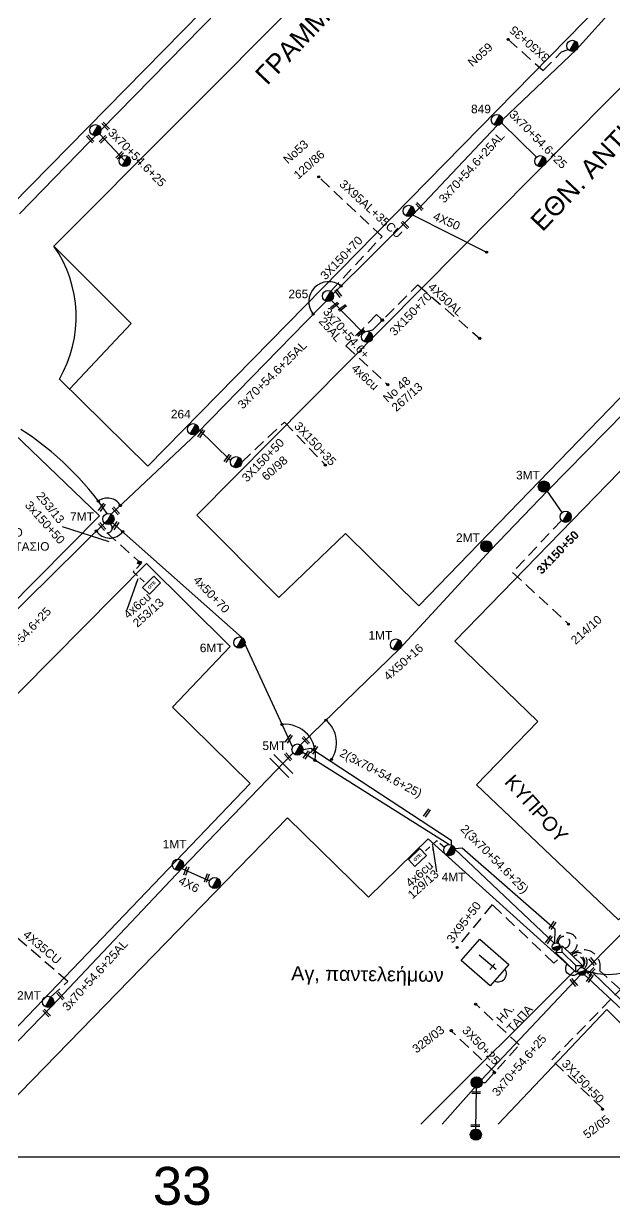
# Model space of a CAD drawing. Header units: millimetres. Extents: x -2449 to 9266, y 48 to 3905.
# Drawn here: x 7373.2 to 7498, y 2883.4 to 3132.8 of the extents above; entities that cross this region are included whole.
import ezdxf

# ---------------------------------------------------------------- set-up
doc = ezdxf.new("R2010")
doc.units = ezdxf.units.MM
doc.linetypes.add('DASHED', pattern=[19.05, 12.7, -6.35])
for name, color, linetype in [('Pillar OTE', 7, 'Continuous'), ('Άγνωστα', 7, 'Continuous'), ('Επιγραφές - Σχήματα', 7, 'Continuous'), ('Καλώδια ΧΤ   3x150+70 XLPE', 7, 'DASHED'), ('Καλώδια ΧΤ   3x150AL+50CU', 7, 'DASHED'), ('Καλώδια ΧΤ   3x150AL+50XLPE', 7, 'DASHED'), ('Καλώδια ΧΤ   4x6CU', 7, 'DASHED'), ('Μηχανική τομή', 7, 'Continuous'), ('Στύλος Ξύλινος', 7, 'Continuous'), ('Στύλος Ξύλινος @ 1', 7, 'Continuous'), ('Στύλος ΦΜ', 7, 'Continuous'), ('Στύλος ΦΜ @ 1', 7, 'Continuous'), ('Συνδέσεις', 7, 'Continuous'), ('Συνεστραμμένα ΧΤ   3x70+54.6+25 AL', 7, 'SYN_LINE'), ('Τομή', 7, 'Continuous'), ('Υποσταθμός εναέριος 2 στύλων', 7, 'Continuous'), ('Υποσταθμός πόλεως', 7, 'Continuous'), ('Υπόβαθρο ΔΕΗ', 7, 'Continuous'), ('Υπόγεια καλώδια Δικτύου ΧΤ και Παρ. ΧΤ X-95  (3X95AL +35CU  XLPE)', 7, 'DASHED'), ('Υπόγεια καλώδια Παροχών ΧΤ   4x50AL', 7, 'DASHED'), ('Υπόγεια καλώδια Παροχών ΧΤ   4x6', 7, 'DASHED')]:
    doc.layers.add(name, color=color, linetype=linetype)
doc.styles.add('arial', font='arial.ttf')
doc.styles.get("Standard").update_dxf_attribs({"font": 'arial.ttf'})
doc.linetypes.add('SYN_LINE', pattern='A,0.5,-0.0001,["/\\/\\/\\/",Standard,S=0.1,R=0,X=0,Y=-0.05],-0.25', length=0.7501)
doc.dimstyles.new('ISO-25', dxfattribs={"dimtxt": 2.5, "dimasz": 2.5, "dimexe": 1.25, "dimexo": 0.625, "dimtad": 1, "dimtxsty": 'Standard', "dimcen": 2.5, "dimadec": 0, "dimazin": 0, "dimtfac": 1, "dimtmove": 0, "dimatfit": 3, "dimfxl": 0, "dimarcsym": 0})

# ---------------------------------------------------------------- blocks, each defined once
blk = doc.blocks.new('ΥΠΑΡΧΩΝ ΤΣΙΜΕΝΤΕΝΙΟΣ ΣΤΥΛΟΣ')
at = {"layer": 'Στύλος ΦΜ'}
blk.add_hatch(color=7, dxfattribs=at).paths.add_polyline_path([(-1.29, -2.28, 0.574793), (2.62, 0, 0.268822), (1.3, 2.27)])
at = {"layer": 'Στύλος ΦΜ', "color": 7}
blk.add_line((-1.29, -2.28), (1.3, 2.27), dxfattribs=at)
blk.add_circle((0, 0), 2.62, dxfattribs=at)
at = {"layer": 'Στύλος ΦΜ', "flags": 4}
for tag, p in [('ΑΡΙΘΜΟΣ', (-4.68, 8.05)), ('ΤΥΠΟΣ', (-4.91, 3.03))]:
    blk.add_attdef(tag, p, '', height=4, dxfattribs=at)
blk = doc.blocks.new('ΥΠΑΡΧΩΝ ΞΥΛΙΝΟΣ ΣΤΥΛΟΣ')
at = {"layer": 'Στύλος Ξύλινος'}
h = blk.add_hatch(color=7, dxfattribs=at)
h.paths.add_polyline_path([(-2.62, 0, 0.270008), (-1.29, -2.28), (1.3, 2.27, 0.576266)])
h.paths.add_polyline_path([(-1.29, -2.28, 0.574793), (2.62, 0, 0.268822), (1.3, 2.27)])
at = {"layer": 'Στύλος Ξύλινος', "color": 7}
blk.add_line((-1.29, -2.28), (1.3, 2.27), dxfattribs=at)
blk.add_circle((0, 0), 2.62, dxfattribs=at)
at = {"layer": 'Στύλος Ξύλινος', "flags": 4}
for tag, p in [('ΑΡΙΘΜΟΣ', (-4.91, 8.6)), ('ΤΥΠΟΣ', (-4.85, 3.39))]:
    blk.add_attdef(tag, p, '', height=4, dxfattribs=at)
blk = doc.blocks.new('ΥΠΟΣΤΑΘΜΟΣ ΕΝΑΕΡΙΟΣ ΕΠΙ 2 ΣΤΥΛΩΝ')
at = {"layer": 'Υποσταθμός εναέριος 2 στύλων', "linetype": 'Continuous'}
for points in [[(-11.97, -2.11, 0.574793), (-8.45, -0.07, 0.268822), (-9.64, 1.98)], [(9.68, -2.15, 0.574793), (13.19, -0.1, 0.268822), (12.01, 1.95)]]:
    blk.add_hatch(color=256, dxfattribs=at).paths.add_polyline_path(points)
for p, q in [((-11.97, -2.11), (-9.64, 1.98)), ((9.68, -2.15), (12.01, 1.95))]:
    blk.add_line(p, q, dxfattribs=at)
for centre in [(-10.81, -0.07), (10.84, -0.1)]:
    blk.add_circle(centre, 2.36, dxfattribs=at)
at = {"layer": 'Υποσταθμός πόλεως', "linetype": 'Continuous', "ltscale": 40}
blk.add_lwpolyline([(-8.57, 2.82), (8.57, 2.82), (8.57, -2.82), (-8.57, -2.82)], close=True, dxfattribs=at)
for points in [[(-5.75, 0), (-8.57, 2.82)], [(-8.57, -2.82), (-5.75, 0)], [(-5.75, 0), (5.75, 0)], [(5.75, 0), (8.57, 2.82)], [(8.57, -2.82), (5.75, 0)]]:
    blk.add_lwpolyline(points, dxfattribs=at)
at = {"layer": 'Υποσταθμός εναέριος 2 στύλων', "ltscale": 40, "flags": 1}
for tag, p in [('ΜΕΤΑΣΧΗΜΑΤΙΣΜΟΣ', (14.09, 2.51)), ('ΙΣΧΥΣ', (14.07, -0.28)), ('ΑΡΙΘΜΟΣ', (14.19, -3))]:
    blk.add_attdef(tag, p, '', height=1.8, dxfattribs=at)
blk = doc.blocks.new('ΜΗΧΑΝΙΚΗ ΤΟΜΗ')
at = {"layer": 'Μηχανική τομή', "ltscale": 40}
for p, q in [((-1.89, 0.78), (1.89, 0.78)), ((1.89, 0), (-1.89, 0))]:
    blk.add_line(p, q, dxfattribs=at)
blk = doc.blocks.new('_ΣΥΝΔΕΣΗ')
at = {"layer": 'Συνδέσεις', "linetype": 'SYN_LINE', "ltscale": 40}
blk.add_hatch(color=256, dxfattribs=at).paths.add_polyline_path([(0.5, -0.01, 1), (-0.5, -0.01, 1)])
at = {"layer": 'Συνδέσεις'}
blk.add_circle((0, -0.01), 0.5, dxfattribs=at)
blk = doc.blocks.new('ΤΟΜΗ')
at = {"layer": 'Τομή', "ltscale": 40}
for p, q in [((-5.68, 0), (5.68, 0)), ((5.68, -2.33), (-5.68, -2.33))]:
    blk.add_line(p, q, dxfattribs=at)
blk = doc.blocks.new('PILLAR ΟΤΕ')
at = {"layer": 'Pillar OTE', "ltscale": 40}
blk.add_lwpolyline([(-3.31, 2.02), (3.39, 2.02), (3.39, -1.99), (-3.31, -1.99)], close=True, dxfattribs=at)
at = {"layer": 'Pillar OTE', "insert": (-1.81, 0.71), "char_height": 1.3575, "width": 109.961, "attachment_point": 1}
blk.add_mtext('{\\fArial|b1|i0|c161|p34;OTE}', dxfattribs=at)
blk = doc.blocks.new('TSONTA XT1')
at = {"ltscale": 40}
h = blk.add_hatch(color=256, dxfattribs=at)
h.dxf.hatch_style = 1
h.paths.add_polyline_path([(595.96, 2487.66), (597.07, 2488.77), (595.96, 2489.87), (594.85, 2488.77)])
blk.add_lwpolyline([(594.85, 2488.77), (595.96, 2489.87), (597.07, 2488.77), (595.96, 2487.66)], close=True, dxfattribs=at)

msp = doc.modelspace()

# ---------------------------------------------------------------- linework, layer by layer
at = {"layer": 'Άγνωστα', "color": 62, "linetype": 'DASHED', "ltscale": 0.2}
for points in [[(7475.59, 3129.46), (7482.96, 3122.87), (7486.82, 3126.8), (7488.25, 3127.35)], [(7419.27, 3040.23), (7428.29, 3048.7)], [(7428.29, 3048.7), (7437.02, 3039.56)]]:
    msp.add_lwpolyline(points, dxfattribs=at)
at = {"layer": 'Άγνωστα', "color": 62, "linetype": 'Continuous', "ltscale": 20}
msp.add_lwpolyline([(7431.71, 2980.56), (7452.68, 3000.89), (7471.85, 3021.68), (7483.97, 3034.27), (7508.3, 3058.98), (7534.63, 3086.82), (7561.56, 3116.07)], dxfattribs=at)
at = {"layer": 'Άγνωστα', "color": 62, "linetype": 'SYN_LINE', "ltscale": 20}
msp.add_lwpolyline([(7455.38, 3092.41), (7471.02, 3084.56)], dxfattribs=at)
at = {"layer": 'Άγνωστα', "color": 62, "linetype": 'SYN_LINE', "ltscale": 10}
msp.add_lwpolyline([(7410.17, 3047.18), (7416.92, 3040.59)], dxfattribs=at)
at = {"layer": 'Άγνωστα', "color": 62, "linetype": 'SYN_LINE', "ltscale": 8}
msp.add_lwpolyline([(7483.12, 3035.09), (7486.94, 3029.59)], dxfattribs=at)
at = {"layer": 'Άγνωστα', "color": 85, "linetype": 'DASHED', "ltscale": 0.2}
msp.add_lwpolyline([(7486.84, 3027.94), (7476.5, 3016.97), (7488.42, 3006)], dxfattribs=at)
at = {"layer": 'Άγνωστα', "color": 30, "linetype": 'SYN_LINE', "ltscale": 20}
msp.add_lwpolyline([(7430.04, 2980.17), (7419.38, 3003.18), (7391.99, 3027.44)], dxfattribs=at)
at = {"layer": 'Άγνωστα', "color": 6, "linetype": 'DASHED', "ltscale": 0.2}
msp.add_lwpolyline([(7486.03, 2935.19), (7485.26, 2934.52), (7472.19, 2946.86), (7464.75, 2937.8)], dxfattribs=at)
at = {"layer": 'Άγνωστα', "color": 133, "linetype": 'DASHED', "ltscale": 0.2}
msp.add_lwpolyline([(7378.96, 2927.35), (7382.51, 2930.64), (7370.82, 2940.71)], dxfattribs=at)
at = {"layer": 'Άγνωστα', "color": 30, "linetype": 'DASHED', "ltscale": 0.2}
msp.add_lwpolyline([(7486.17, 2938.67), (7486.17, 2938.67, -2.589619), (7487.49, 2937.67)], format="xyb", dxfattribs=at)
at = {"layer": 'Άγνωστα', "color": 151, "linetype": 'DASHED', "ltscale": 0.2}
msp.add_lwpolyline([(7494.93, 2932.89, 0.773771), (7488.98, 2936.23)], format="xyb", dxfattribs=at)
at = {"layer": 'Άγνωστα', "color": 2, "linetype": 'SYN_LINE', "ltscale": 20}
msp.add_lwpolyline([(7490.46, 2932.54, -1.034762), (7488.04, 2934.25)], format="xyb", dxfattribs=at)
at = {"layer": 'Άγνωστα', "color": 151, "linetype": 'DASHED', "ltscale": 0.2}
msp.add_lwpolyline([(7495.5, 2903.8), (7484.79, 2914.09), (7499.28, 2928.9), (7494.93, 2932.89)], dxfattribs=at)
at = {"layer": 'Άγνωστα', "color": 2, "linetype": 'DASHED', "ltscale": 0.2}
for points in [[(7477.9, 2917.23), (7468.65, 2925.92)], [(7472.74, 2911.45), (7463.54, 2920.24)], [(7470.09, 2909.31), (7470.81, 2909.28), (7477.9, 2917.23)]]:
    msp.add_lwpolyline(points, dxfattribs=at)
at = {"layer": 'Άγνωστα', "color": 2, "linetype": 'SYN_LINE', "ltscale": 8}
msp.add_lwpolyline([(7468.75, 2899.48), (7468.89, 2908.14)], dxfattribs=at)
at = {"layer": 'Επιγραφές - Σχήματα'}
msp.add_lwpolyline([(7022.92, 3887.4), (9025.82, 3887.4), (9025.82, 2893.51), (7022.92, 2893.51)], close=True, dxfattribs=at)
at = {"layer": 'Επιγραφές - Σχήματα', "color": 7, "ltscale": 0.15}
for centre, radius, start, end in [((7437.66, 3074.1), 4.22, 51.8999, 218.873), ((7390.91, 3029.44), 3.21, 31.2352, 127.0139), ((7391.39, 3027.62), 3.42, 214.0512, 322.9638)]:
    msp.add_arc(centre, radius, start, end, dxfattribs=at)
at = {"layer": 'Επιγραφές - Σχήματα', "linetype": 'Continuous', "ltscale": 0.2}
for centre, radius, start, end in [((7433, 2981), 6.3, 326.1846, 49.4738), ((7428.42, 2978.46), 6.44, 349.4665, 95.522)]:
    msp.add_arc(centre, radius, start, end, dxfattribs=at)
at = {"layer": 'Καλώδια ΧΤ   3x150+70 XLPE', "color": 62, "ltscale": 0.2}
for points in [[(7438.08, 3076.32), (7448.92, 3087.86)], [(7445.76, 3067.86), (7446.96, 3068.16), (7456.51, 3077.65)]]:
    msp.add_lwpolyline(points, dxfattribs=at)
at = {"layer": 'Καλώδια ΧΤ   3x150AL+50XLPE', "color": 30, "linetype": 'DASHED', "ltscale": 0.2}
msp.add_lwpolyline([(7391.54, 3027.13, -0.763842), (7390.78, 3025.33), (7397.42, 3019.42)], format="xyb", dxfattribs=at)
at = {"layer": 'Καλώδια ΧΤ   4x6CU', "color": 30, "linetype": 'DASHED', "ltscale": 0.1}
msp.add_lwpolyline([(7397.9, 3018.69), (7396.32, 3017.07), (7399.1, 3014.57)], dxfattribs=at)
at = {"layer": 'Καλώδια ΧΤ   4x6CU', "color": 62, "linetype": 'DASHED', "ltscale": 0.1}
msp.add_lwpolyline([(7462.09, 2958.89), (7460.46, 2960.32), (7457.74, 2957.85)], dxfattribs=at)
at = {"layer": 'Συνεστραμμένα ΧΤ   3x70+54.6+25 AL', "color": 62, "ltscale": 15}
msp.add_line((7498.51, 3136.72), (7490.03, 3127.31), dxfattribs=at)
at = {"layer": 'Συνεστραμμένα ΧΤ   3x70+54.6+25 AL', "color": 62, "ltscale": 20}
for p, q in [((7490.03, 3127.31), (7474.36, 3112.45)), ((7474.36, 3112.45), (7455.44, 3092.46)), ((7455.44, 3092.46), (7438.58, 3075.75)), ((7438.58, 3075.75), (7409.84, 3046.36)), ((7409.84, 3046.36), (7391.69, 3029.25))]:
    msp.add_line(p, q, dxfattribs=at)
at = {"layer": 'Συνεστραμμένα ΧΤ   3x70+54.6+25 AL', "color": 62, "ltscale": 10}
msp.add_line((7438.22, 3074.37), (7444.94, 3067.52), dxfattribs=at)
at = {"layer": 'Συνεστραμμένα ΧΤ   3x70+54.6+25 AL', "color": 30, "ltscale": 20}
msp.add_line((7362.61, 3000.08), (7391.11, 3028.22), dxfattribs=at)
at = {"layer": 'Συνεστραμμένα ΧΤ   3x70+54.6+25 AL', "color": 133, "ltscale": 20}
for p, q in [((7430.13, 2978.85), (7406.64, 2954.44)), ((7406.64, 2954.44), (7379.23, 2925.52)), ((7379.23, 2925.52), (7359.74, 2905.48))]:
    msp.add_line(p, q, dxfattribs=at)
at = {"layer": 'Συνεστραμμένα ΧΤ   3x70+54.6+25 AL', "color": 1, "ltscale": 20}
msp.add_line((7491.91, 2933.01), (7520.75, 2962.29), dxfattribs=at)
at = {"layer": 'Συνεστραμμένα ΧΤ   3x70+54.6+25 AL', "color": 85, "ltscale": 20}
msp.add_line((7508.55, 2916.39), (7491.56, 2932.18), dxfattribs=at)
at = {"layer": 'Συνεστραμμένα ΧΤ   3x70+54.6+25 AL', "color": 27, "ltscale": 8}
msp.add_line((7493.39, 2932.49), (7491.73, 2932.52), dxfattribs=at)
at = {"layer": 'Συνεστραμμένα ΧΤ   3x70+54.6+25 AL', "color": 27, "ltscale": 20}
msp.add_line((7508.67, 2917.81), (7493.39, 2932.49), dxfattribs=at)
at = {"layer": 'Συνεστραμμένα ΧΤ   3x70+54.6+25 AL', "color": 5, "linetype": 'SYN_LINE', "ltscale": 20}
msp.add_lwpolyline([(7372.32, 3092.64), (7389.54, 3110.3), (7414.42, 3135.71), (7429.72, 3151.32), (7463.57, 3185.12), (7475.58, 3199.27)], dxfattribs=at)
at = {"layer": 'Συνεστραμμένα ΧΤ   3x70+54.6+25 AL', "linetype": 'SYN_LINE', "ltscale": 10}
msp.add_lwpolyline([(7474.2, 3111.85), (7481.53, 3104.59)], dxfattribs=at)
at = {"layer": 'Συνεστραμμένα ΧΤ   3x70+54.6+25 AL', "color": 5, "linetype": 'SYN_LINE', "ltscale": 8}
msp.add_lwpolyline([(7389.22, 3109.5), (7394.56, 3103.8)], dxfattribs=at)
at = {"layer": 'Συνεστραμμένα ΧΤ   3x70+54.6+25 AL', "color": 30, "linetype": 'SYN_LINE', "ltscale": 20}
for points in [[(7463.05, 2959.57), (7432.08, 2978.99)], [(7485.28, 2938.68), (7464.34, 2958.58)]]:
    msp.add_lwpolyline(points, dxfattribs=at)
at = {"layer": 'Συνεστραμμένα ΧΤ   3x70+54.6+25 AL', "color": 62, "linetype": 'SYN_LINE', "ltscale": 20}
for points in [[(7432.24, 2979.58), (7433.91, 2979.89), (7463.53, 2960.42), (7463.51, 2959.49)], [(7464.29, 2958.72), (7465.85, 2958.84), (7485.47, 2941.74), (7485.39, 2938.74)]]:
    msp.add_lwpolyline(points, dxfattribs=at)
at = {"layer": 'Συνεστραμμένα ΧΤ   3x70+54.6+25 AL', "color": 62, "linetype": 'DASHED', "ltscale": 0.2}
msp.add_lwpolyline([(7485.81, 2938.8, -1.923555), (7488.63, 2936.57)], format="xyb", dxfattribs=at)
at = {"layer": 'Συνεστραμμένα ΧΤ   3x70+54.6+25 AL', "color": 2, "linetype": 'SYN_LINE', "ltscale": 20}
msp.add_lwpolyline([(7490.84, 2932.03), (7469.94, 2909.89), (7461.65, 2900.53)], dxfattribs=at)
at = {"layer": 'Συνεστραμμένα ΧΤ   3x70+54.6+25 AL', "color": 62, "ltscale": 20}
msp.add_arc((7338.6, 2994.01), 63.09, 34.088, 57.399, dxfattribs=at)
at = {"layer": 'Συνεστραμμένα ΧΤ   3x70+54.6+25 AL', "color": 1, "linetype": 'DASHED', "ltscale": 0.2}
msp.add_arc((7490.32, 2934.76), 1.95, 314.2865, 132.1099, dxfattribs=at)
at = {"layer": 'Συνεστραμμένα ΧΤ   3x70+54.6+25 AL', "color": 27, "linetype": 'DASHED', "ltscale": 0.2}
msp.add_arc((7490.31, 2934.73), 1.47, 307.341, 130.1148, dxfattribs=at)
at = {"layer": 'Συνεστραμμένα ΧΤ   3x70+54.6+25 AL', "color": 85, "linetype": 'DASHED', "ltscale": 0.2}
msp.add_arc((7490.29, 2934.53), 1.32, 313.5202, 123.6199, dxfattribs=at)
at = {"layer": 'Συνεστραμμένα ΧΤ   3x70+54.6+25 AL', "ltscale": 5}
msp.add_arc((7496.73, 2945.8), 13.67, 249.3271, 305.0121, dxfattribs=at)
at = {"layer": 'Υπόβαθρο ΔΕΗ'}
for p, q in [((7469.48, 2936.28), (7473.02, 2933.23)), ((7471.7, 2933.18), (7472.78, 2934.34))]:
    msp.add_line(p, q, dxfattribs=at)
for points in [[(7341.59, 3094.72), (7323.17, 3112.42), (7442.68, 3233.29), (7475.16, 3200.76), (7370.66, 3094.48, 0.339605), (7341.59, 3094.72, -4.737936)], [(7379.59, 3085.85), (7484.74, 3191.18), (7517.56, 3159.7), (7399.44, 3039.39), (7380.75, 3057.74, 0.290879), (7379.59, 3085.85, -0.59085)], [(7236.27, 2940.55), (7244.75, 2931.98), (7246.08, 2929.62), (7252.41, 2923.72, 0.393615), (7257.3, 2923.72, -0.208693), (7280.26, 2935.25), (7281.52, 2935.25, 0.035562), (7297.51, 2936.39), (7389.22, 3028.9), (7365.77, 3051.32, -0.15492), (7345.75, 3051.52), (7236.27, 2940.55)]]:
    msp.add_lwpolyline(points, format="xyb", dxfattribs=at)
for points in [[(7441.17, 3025.2), (7456.71, 3009.93), (7560.47, 3116.95), (7528.39, 3148.62), (7409.8, 3029.05), (7427.11, 3011.66), (7441.17, 3025.2)], [(7382.9, 3055.63), (7395.9, 3069.53), (7379.59, 3085.85)], [(7316.42, 2900.53), (7336.7, 2921.65), (7319.6, 2938.66), (7399.14, 3018.83)], [(7399.14, 3018.83), (7416.8, 3001.31), (7404.63, 2988.54), (7421.05, 2972.44), (7352.13, 2900.53)], [(7362.13, 2896.62), (7428.98, 2965.13), (7446.09, 2948.43), (7458.7, 2960.73), (7489.58, 2932.86), (7457.11, 2900.53)], [(7473.43, 2900.53), (7496.42, 2924.72), (7520.74, 2900.53)]]:
    msp.add_lwpolyline(points, dxfattribs=at)
at = {"layer": 'Υπόβαθρο ΔΕΗ', "ltscale": 20}
msp.add_lwpolyline([(7568.57, 3109.54), (7616.08, 3063.21), (7498.89, 2943.62), (7468.91, 2972.12), (7481.82, 2985.48), (7464.33, 3002.46), (7568.57, 3109.54)], dxfattribs=at)
at = {"layer": 'Υπόβαθρο ΔΕΗ'}
msp.add_lwpolyline([(7465.62, 2935.08), (7469.56, 2939.58), (7475.71, 2934.21), (7471.77, 2929.71)], close=True, dxfattribs=at)
msp.add_arc((7473.51, 2932.26), 1.7, 241.5536, 36.2131, dxfattribs=at)
at = {"layer": 'Υπόγεια καλώδια Δικτύου ΧΤ και Παρ. ΧΤ X-95  (3X95AL +35CU  XLPE)', "color": 62, "linetype": 'DASHED', "ltscale": 0.2}
msp.add_lwpolyline([(7448.92, 3087.86), (7435.54, 3100.43)], dxfattribs=at)
at = {"layer": 'Υπόγεια καλώδια Παροχών ΧΤ   4x50AL', "color": 62, "linetype": 'DASHED', "ltscale": 0.2}
msp.add_lwpolyline([(7456.51, 3077.65), (7469.57, 3066.35)], dxfattribs=at)
at = {"layer": 'Υπόγεια καλώδια Παροχών ΧΤ   4x6', "color": 62, "linetype": 'DASHED', "ltscale": 0.2}
msp.add_lwpolyline([(7448.8, 3070.44), (7447.79, 3071.39), (7441.3, 3064.78), (7449.87, 3056.83)], dxfattribs=at)
at = {"layer": 'Υπόγεια καλώδια Παροχών ΧΤ   4x6', "color": 133, "linetype": 'SYN_LINE', "ltscale": 8}
msp.add_lwpolyline([(7406.64, 2954.44), (7412.5, 2951.89)], dxfattribs=at)

# ---------------------------------------------------------------- block references
at = {"layer": 'Pillar OTE', "xscale": 0.5, "yscale": 0.5, "zscale": 0.5}
for p, rotation in [((7400.22, 3014.26), 45.22428664502361), ((7456.38, 2956.76), 43.71071761411115)]:
    msp.add_blockref('PILLAR ΟΤΕ', p, dxfattribs=dict(at, rotation=rotation))
at = {"layer": 'Μηχανική τομή'}
for p, xscale, yscale, zscale, rotation in [((7390.67, 3111.26), 0.4999999999999994, 0.4999999999999994, 0.4999999999999994, 132.4503232381856), ((7387.41, 3108.6), 0.4999999999999994, 0.4999999999999994, 0.4999999999999994, 132.4503232381856), ((7389.85, 3108.5), 0.4999999999999862, 0.4999999999999862, 0.4999999999999862, 225.0532650442588), ((7393.37, 3105.11), 0.4999999999999862, 0.4999999999999862, 0.4999999999999862, 225.0532650442588), ((7456.69, 3094.06), 0.499999999999999, 0.499999999999999, 0.499999999999999, 314.1243130515034), ((7453.64, 3090.17), 0.499999999999999, 0.499999999999999, 0.499999999999999, 314.1243130515034), ((7439.81, 3075.98), 0.4999999999999993, 0.4999999999999993, 0.4999999999999993, 127.5884885117576), ((7439.02, 3073.11), 0.4999999999999995, 0.4999999999999995, 0.4999999999999995, 37.58848851175755), ((7440.67, 3072.64), 0.4999999999999995, 0.4999999999999995, 0.4999999999999995, 37.58848851175755), ((7444.56, 3067.34), 0.4999999999999995, 0.4999999999999995, 0.4999999999999995, 37.58848851175755), ((7410.88, 3046.15), 0.4999999999999764, 0.4999999999999764, 0.4999999999999764, 55.25691153017176), ((7416.44, 3040.95), 0.4999999999999764, 0.4999999999999764, 0.4999999999999764, 55.25691153017176), ((7389.9, 3030.56), 0.4999999999999764, 0.4999999999999764, 0.4999999999999764, 55.25691153017176), ((7392.84, 3030.11), 0.4999999999999994, 0.4999999999999994, 0.4999999999999994, 132.4503232381856), ((7389.91, 3026.8), 0.4999999999999994, 0.4999999999999994, 0.4999999999999994, 132.4503232381856), ((7392.77, 3026.74), 0.4999999999999764, 0.4999999999999764, 0.4999999999999764, 55.25691153017176), ((7429.42, 2981.73), 0.4999999999999764, 0.4999999999999764, 0.4999999999999764, 55.25691153017176), ((7432.94, 2981.64), 0.4999999999999994, 0.4999999999999994, 0.4999999999999994, 132.4503232381856), ((7429.24, 2978.16), 0.4999999999999994, 0.4999999999999994, 0.4999999999999994, 132.4503232381856), ((7433.15, 2978.34), 0.4999999999999764, 0.4999999999999764, 0.4999999999999764, 55.25691153017176), ((7434.75, 2979.41), 0.4999999999999764, 0.4999999999999764, 0.4999999999999764, 55.25691153017176), ((7458.57, 2966.07), 0.4999999999999764, 0.4999999999999764, 0.4999999999999764, 55.25691153017176), ((7407.74, 2953.86), 0.4999999999999786, 0.4999999999999786, 0.4999999999999786, 69.38232387062588), ((7412.08, 2952.39), 0.4999999999999786, 0.4999999999999786, 0.4999999999999786, 69.38232387062588), ((7485.11, 2942.34), 0.4999999999999764, 0.4999999999999764, 0.4999999999999764, 55.25691153017176), ((7484.35, 2939.34), 0.4999999999999764, 0.4999999999999764, 0.4999999999999764, 55.25691153017176), ((7493.55, 2934.94), 0.4999999999999876, 0.4999999999999876, 0.4999999999999876, 129.6127582664548), ((7493.01, 2932.87), 0.4999999999999987, 0.4999999999999987, 0.4999999999999987, 226.3205140549958), ((7489.59, 2930.53), 0.4999999999999876, 0.4999999999999876, 0.4999999999999876, 129.6127582664548), ((7493.02, 2931.17), 0.4999999999999764, 0.4999999999999764, 0.4999999999999764, 55.25691153017176), ((7381.14, 2927.73), 0.4999999999999994, 0.4999999999999994, 0.4999999999999994, 132.4503232381856), ((7378.2, 2924.1), 0.4999999999999994, 0.4999999999999994, 0.4999999999999994, 132.4503232381856), ((7468.82, 2906.98), 0.499999999999987, 0.499999999999987, 0.499999999999987, 1.41972281325933), ((7468.65, 2900.02), 0.4999999999999869, 0.4999999999999869, 0.4999999999999869, 1.41972281325933)]:
    msp.add_blockref('ΜΗΧΑΝΙΚΗ ΤΟΜΗ', p, dxfattribs=dict(at, xscale=xscale, yscale=yscale, zscale=zscale, rotation=rotation))
at = {"layer": 'Στύλος Ξύλινος @ 1', "ltscale": 40}
ref = msp.add_blockref('ΥΠΑΡΧΩΝ ΞΥΛΙΝΟΣ ΣΤΥΛΟΣ', (7483.12, 3035.09), dxfattribs=dict(at, xscale=0.4499999999998181, yscale=0.4499999999998181, zscale=0.4499999999998181))
ref.add_attrib('ΤΥΠΟΣ', '3ΜΤ', (7477.23, 3036.59), dxfattribs={"layer": 'Στύλος Ξύλινος', "height": 1.8, "flags": 4})
ref = msp.add_blockref('ΥΠΑΡΧΩΝ ΞΥΛΙΝΟΣ ΣΤΥΛΟΣ', (7470.98, 3022.48), dxfattribs=dict(at, xscale=0.4499999999998181, yscale=0.4499999999998181, zscale=0.4499999999998181))
ref.add_attrib('ΤΥΠΟΣ', '2ΜΤ', (7464.56, 3023.39), dxfattribs={"layer": 'Στύλος Ξύλινος', "height": 1.8, "flags": 4})
at = {"layer": 'Στύλος Ξύλινος @ 1', "ltscale": 40, "xscale": 0.4499999999998181, "yscale": 0.4499999999998181, "zscale": 0.4499999999998181}
for p in [(7468.91, 2909.31), (7468.75, 2898.31)]:
    msp.add_blockref('ΥΠΑΡΧΩΝ ΞΥΛΙΝΟΣ ΣΤΥΛΟΣ', p, dxfattribs=at)
at = {"layer": 'Στύλος ΦΜ @ 1', "ltscale": 40, "xscale": 0.4499999999998181, "yscale": 0.4499999999998181, "zscale": 0.4499999999998181}
for p in [(7489.15, 3128.1), (7388.36, 3110.3), (7394.56, 3103.8), (7482.37, 3103.76), (7454.58, 3093.27), (7445.76, 3066.68), (7418.09, 3040.23), (7487.72, 3028.71), (7413.58, 2951.42)]:
    msp.add_blockref('ΥΠΑΡΧΩΝ ΤΣΙΜΕΝΤΕΝΙΟΣ ΣΤΥΛΟΣ', p, dxfattribs=at)
at = {"layer": 'Στύλος ΦΜ @ 1', "ltscale": 40}
ref = msp.add_blockref('ΥΠΑΡΧΩΝ ΤΣΙΜΕΝΤΕΝΙΟΣ ΣΤΥΛΟΣ', (7473.19, 3112.45), dxfattribs=dict(at, xscale=0.4499999999998181, yscale=0.4499999999998181, zscale=0.4499999999998181))
ref.add_attrib('ΤΥΠΟΣ', '849', (7467.73, 3113.87), dxfattribs={"layer": 'Στύλος ΦΜ', "height": 1.8, "flags": 4})
ref = msp.add_blockref('ΥΠΑΡΧΩΝ ΤΣΙΜΕΝΤΕΝΙΟΣ ΣΤΥΛΟΣ', (7437.49, 3075.3), dxfattribs=dict(at, xscale=0.4499999999998181, yscale=0.4499999999998181, zscale=0.4499999999998181))
ref.add_attrib('ΤΥΠΟΣ', '265', (7429.14, 3074.84), dxfattribs={"layer": 'Στύλος ΦΜ', "height": 1.8, "flags": 4})
ref = msp.add_blockref('ΥΠΑΡΧΩΝ ΤΣΙΜΕΝΤΕΝΙΟΣ ΣΤΥΛΟΣ', (7408.99, 3047.18), dxfattribs=dict(at, xscale=0.4499999999998181, yscale=0.4499999999998181, zscale=0.4499999999998181))
ref.add_attrib('ΤΥΠΟΣ', '264', (7404.3, 3049.47), dxfattribs={"layer": 'Στύλος ΦΜ', "height": 1.8, "flags": 4})
ref = msp.add_blockref('ΥΠΑΡΧΩΝ ΤΣΙΜΕΝΤΕΝΙΟΣ ΣΤΥΛΟΣ', (7391.11, 3028.22), dxfattribs=dict(at, xscale=0.4499999999998181, yscale=0.4499999999998181, zscale=0.4499999999998181))
ref.add_attrib('ΤΥΠΟΣ', '7ΜΤ', (7383.02, 3027.86), dxfattribs={"layer": 'Στύλος ΦΜ', "height": 1.8, "flags": 4})
ref = msp.add_blockref('ΥΠΑΡΧΩΝ ΤΣΙΜΕΝΤΕΝΙΟΣ ΣΤΥΛΟΣ', (7418.8, 3002.16), dxfattribs=dict(at, xscale=0.4499999999998181, yscale=0.4499999999998181, zscale=0.4499999999998181))
ref.add_attrib('ΤΥΠΟΣ', '6ΜΤ', (7410.42, 3000.13), dxfattribs={"layer": 'Στύλος ΦΜ', "height": 1.8, "flags": 4})
ref = msp.add_blockref('ΥΠΑΡΧΩΝ ΤΣΙΜΕΝΤΕΝΙΟΣ ΣΤΥΛΟΣ', (7451.86, 3001.74), dxfattribs=dict(at, xscale=0.4499999999998181, yscale=0.4499999999998181, zscale=0.4499999999998181))
ref.add_attrib('ΤΥΠΟΣ', '1ΜΤ', (7446.06, 3002.79), dxfattribs={"layer": 'Στύλος ΦΜ', "height": 1.8, "flags": 4})
ref = msp.add_blockref('ΥΠΑΡΧΩΝ ΤΣΙΜΕΝΤΕΝΙΟΣ ΣΤΥΛΟΣ', (7431.06, 2979.58), dxfattribs=dict(at, xscale=0.4499999999998181, yscale=0.4499999999998181, zscale=0.4499999999998181))
ref.add_attrib('ΤΥΠΟΣ', '5ΜΤ', (7423.66, 2979.48), dxfattribs={"layer": 'Στύλος ΦΜ', "height": 1.8, "flags": 4})
ref = msp.add_blockref('ΥΠΑΡΧΩΝ ΤΣΙΜΕΝΤΕΝΙΟΣ ΣΤΥΛΟΣ', (7405.79, 2955.26), dxfattribs=dict(at, xscale=0.4499999999998181, yscale=0.4499999999998181, zscale=0.4499999999998181))
ref.add_attrib('ΤΥΠΟΣ', '1ΜΤ', (7402.57, 2958.71), dxfattribs={"layer": 'Στύλος ΦΜ', "height": 1.8, "flags": 4})
ref = msp.add_blockref('ΥΠΑΡΧΩΝ ΤΣΙΜΕΝΤΕΝΙΟΣ ΣΤΥΛΟΣ', (7463.13, 2958.35), dxfattribs=dict(at, xscale=0.4499999999998181, yscale=0.4499999999998181, zscale=0.4499999999998181))
ref.add_attrib('ΤΥΠΟΣ', '4ΜΤ', (7461.52, 2951.78), dxfattribs={"layer": 'Στύλος ΦΜ', "height": 1.8, "flags": 4})
ref = msp.add_blockref('ΥΠΑΡΧΩΝ ΤΣΙΜΕΝΤΕΝΙΟΣ ΣΤΥΛΟΣ', (7378.37, 2926.33), dxfattribs=dict(at, xscale=0.4499999999998181, yscale=0.4499999999998181, zscale=0.4499999999998181))
ref.add_attrib('ΤΥΠΟΣ', '2ΜΤ', (7371.8, 2926.77), dxfattribs={"layer": 'Στύλος ΦΜ', "height": 1.8, "flags": 4})
at = {"layer": 'Συνδέσεις', "xscale": 0.4500000000000455, "yscale": 0.4500000000000455, "zscale": 0.4500000000000455}
for p in [(7475.59, 3129.46), (7435.55, 3100.44), (7471.02, 3084.56), (7440.27, 3077.43), (7434.38, 3071.46), (7469.57, 3066.36), (7450.14, 3056.58), (7436.95, 3039.61), (7388.98, 3032.01), (7393.62, 3031.07), (7388.56, 3025.7), (7394.13, 3025.56), (7488.31, 3006.03), (7437.09, 2985.79), (7427.8, 2984.88), (7434.75, 2977.29), (7438.23, 2977.5), (7464.79, 2937.8), (7468.7, 2925.83), (7463.58, 2920.24), (7472.66, 2911.39), (7495.51, 2903.66)]:
    msp.add_blockref('_ΣΥΝΔΕΣΗ', p, dxfattribs=at)
at = {"layer": 'Συνδέσεις'}
for p, xscale, yscale, zscale, rotation in [((6804.46, 2633.96), 0.3041147408858298, 0.3041147408858298, 0.3041147408858298, 317.5590568645448), ((7619.24, 2019.5), 0.4000476367911026, 0.4000476367911026, 0.4000476367911026, 25.96512463959368)]:
    msp.add_blockref('TSONTA XT1', p, dxfattribs=dict(at, xscale=xscale, yscale=yscale, zscale=zscale, rotation=rotation))
at = {"layer": 'Τομή', "xscale": 0.5000000000000012, "yscale": 0.5000000000000012, "zscale": 0.5000000000000012, "rotation": 134.5152466421551}
msp.add_blockref('ΤΟΜΗ', (7427.22, 2975.7), dxfattribs=at)
at = {"layer": 'Υποσταθμός εναέριος 2 στύλων', "xscale": 0.348052579553199, "yscale": 0.348052579553199, "zscale": 0.348052579553199, "rotation": 316.0586336074184}
msp.add_blockref('ΥΠΟΣΤΑΘΜΟΣ ΕΝΑΕΡΙΟΣ ΕΠΙ 2 ΣΤΥΛΩΝ', (7488.44, 2935.39), dxfattribs=at)

# ---------------------------------------------------------------- texts
at = {"layer": 'Άγνωστα', "linetype": 'SYN_LINE', "ltscale": 20, "char_height": 1.8, "width": 69.1904, "attachment_point": 1, "style": 'arial'}
for s, insert, rotation in [('3X50+35', (7483.35, 3124.48), 139.0224), ('4X50', (7460.25, 3093.13), 336.5444), ('3X150+35', (7431.54, 3048.96), 313.1153), ('3X150+50', (7419.1, 3037.15), 45.8714), ('{\\fArial|b1|i0|c0|p34;3X150+50}', (7481.38, 3017.69), 45.8714), ('4x50+70', (7410.18, 3016.44), 313.8352), ('4X50+16', (7449.06, 2995.34), 41.6909), ('3X95+50', (7462.41, 2939.65), 52.6234), ('4X35CU', (7374.07, 2941.62), 319.9497), ('3X50+25', (7467.01, 2921.42), 313.8352), ('3X150+50', (7488.05, 2914.37), 313.7655)]:
    msp.add_mtext(s, dxfattribs=dict(at, insert=insert, rotation=rotation))
at = {"layer": 'Επιγραφές - Σχήματα', "width": 157.7424, "attachment_point": 1}
for s, insert, char_height, rotation in [('\\pt128;ΓΡΑΜΜΟΥ', (7421.76, 3122.34), 4, 46.5498), ('\\pt128;ΕΘΝ. ΑΝΤΙΣΤΑΣΗΣ', (7479.93, 3091.44), 4, 46.5498), ('ΚΥΠΡΟΥ', (7476.84, 2974.62), 3, 311.8298), ('Αγ, παντελεήμων', (7429.74, 2933.86), 3, 359.4248)]:
    msp.add_mtext(s, dxfattribs=dict(at, insert=insert, char_height=char_height, rotation=rotation))
at = {"layer": 'Επιγραφές - Σχήματα', "linetype": 'SYN_LINE', "ltscale": 20, "char_height": 1.8, "width": 69.1904, "attachment_point": 1, "style": 'arial'}
for s, insert, rotation in [('Νο59', (7466.81, 3124.92), 41.6909), ('Nο53', (7427.84, 3104.41), 41.6909), ('120/86', (7430.04, 3101.16), 41.6909), ('Νο 48', (7448.93, 3054.05), 41.6909), ('267/13', (7450.74, 3052.11), 41.6909), ('60/98', (7423.28, 3037.53), 41.6909), ('253/13', (7377.15, 3034.2), 308.8867), ('4x6cu', (7394.09, 3008.4), 41.6909), ('253/13', (7396.04, 3006.59), 41.6909), ('214/10', (7488.62, 3002.97), 41.6909), ('ΗΛ.\\PΤΑΠΑ', (7472.89, 2922.9), 47.9987), ('328/03', (7455.09, 2916.81), 37.4321), ('52/05', (7491.21, 2898.76), 37.4321)]:
    msp.add_mtext(s, dxfattribs=dict(at, insert=insert, rotation=rotation))
at = {"layer": 'Επιγραφές - Σχήματα', "color": 1, "linetype": 'SYN_LINE', "ltscale": 20, "insert": (7360.29, 3026.23), "char_height": 1.8, "width": 69.1904, "attachment_point": 1, "rotation": 0.3788, "style": 'arial'}
msp.add_mtext('\\A1;ΚΕΝΤΡΙΚΟ \\PΑΝΤΛΙΟΣΤΑΣΙΟ', dxfattribs=at)
at = {"layer": 'Επιγραφές - Σχήματα', "insert": (7400.49, 2891.49), "char_height": 8, "width": 103.4348, "attachment_point": 1}
msp.add_mtext('33', dxfattribs=at)
at = {"layer": 'Καλώδια ΧΤ   3x150+70 XLPE', "ltscale": 40, "char_height": 1.8, "width": 69.1904, "attachment_point": 1, "rotation": 46.0709, "style": 'arial'}
for insert in [(7435.69, 3079.82), (7450.3, 3067.98)]:
    msp.add_mtext('3X150+70', dxfattribs=dict(at, insert=insert))
at = {"layer": 'Καλώδια ΧΤ   3x150AL+50CU', "ltscale": 0.2, "insert": (7374.69, 3032.26), "char_height": 1.8, "width": 69.1904, "attachment_point": 1, "rotation": 311.6944, "style": 'arial'}
msp.add_mtext('3x150+50', dxfattribs=at)
at = {"layer": 'Συνεστραμμένα ΧΤ   3x70+54.6+25 AL', "style": 'arial'}
for s, rotation, p in [('3x70+54.6+25AL', 47.7733, (7462.07, 3094.77)), ('3x70+54.6+', 311.256, (7436.34, 3071.88)), ('25AL', 311.256, (7435.42, 3069.88)), ('3x70+54.6+25AL', 44.2906, (7419.49, 3051.32)), ('3x70+54.6+25AL', 47.7733, (7382.5, 2924.26))]:
    msp.add_text(s, height=1.8, rotation=rotation, dxfattribs=at).set_placement(p)
at = {"layer": 'Συνεστραμμένα ΧΤ   3x70+54.6+25 AL', "linetype": 'SYN_LINE', "ltscale": 20, "char_height": 1.8, "width": 69.1904, "attachment_point": 1, "style": 'arial'}
for s, insert, rotation in [('3x70+54.6+25', (7476.94, 3114.7), 314.6322), ('3x70+54.6+25', (7392.16, 3110.88), 314.6322), ('3x70+54.6+25', (7366.73, 2998.24), 46.1416), ('2(3x70+54.6+25)', (7440.63, 2979.87), 332.3031), ('2(3x70+54.6+25)', (7466.64, 2963.93), 314.6322), ('3x70+54.6+25', (7471.99, 2907.41), 49.3501)]:
    msp.add_mtext(s, dxfattribs=dict(at, insert=insert, rotation=rotation))
at = {"layer": 'Υπόγεια καλώδια Δικτύου ΧΤ και Παρ. ΧΤ X-95  (3X95AL +35CU  XLPE)', "linetype": 'DASHED', "ltscale": 0.1, "insert": (7440.97, 3100.03), "char_height": 1.8, "width": 69.1904, "attachment_point": 1, "rotation": 317.5799, "style": 'arial'}
msp.add_mtext('3X95AL+35CU', dxfattribs=at)
at = {"layer": 'Υπόγεια καλώδια Παροχών ΧΤ   4x50AL', "linetype": 'DASHED', "ltscale": 0.1, "char_height": 1.8, "width": 69.1904, "attachment_point": 1, "rotation": 317.2236, "style": 'arial'}
for s, insert in [('4X50AL', (7459.71, 3078.29)), ('4x6cu', (7443.51, 3061.14))]:
    msp.add_mtext(s, dxfattribs=dict(at, insert=insert))
at = {"layer": 'Υπόγεια καλώδια Παροχών ΧΤ   4x50AL', "linetype": 'SYN_LINE', "ltscale": 20, "char_height": 1.8, "width": 69.1904, "attachment_point": 1, "rotation": 41.6909, "style": 'arial'}
for s, insert in [('4x6cu', (7453.71, 2951.76)), ('129/13', (7454.14, 2949.27))]:
    msp.add_mtext(s, dxfattribs=dict(at, insert=insert))
at = {"layer": 'Υπόγεια καλώδια Παροχών ΧΤ   4x6', "linetype": 'DASHED', "ltscale": 0.1, "insert": (7406.56, 2952.95), "char_height": 1.8, "width": 69.1904, "attachment_point": 1, "rotation": 332.5353, "style": 'arial'}
msp.add_mtext('4X6', dxfattribs=at)

# ---------------------------------------------------------------- leaders
at = {"layer": 'Επιγραφές - Σχήματα', "ltscale": 40}
for points in [[(7391.29, 3023.45), (7381.43, 3026.55)], [(7397.29, 3015.59), (7395, 3009.09)], [(7459.6, 2959.33), (7460.41, 2953.78)]]:
    msp.add_leader(points, dimstyle='ISO-25', override={"dimasz": 1, "dimtad": 0}, dxfattribs=at)

doc.saveas('drawing.dxf')
